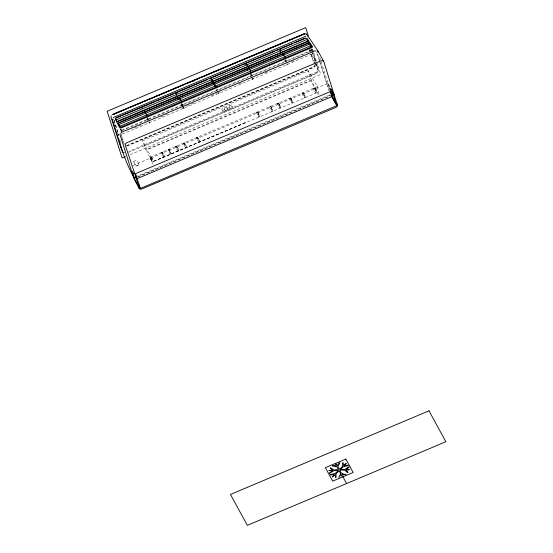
<?xml version="1.0" encoding="UTF-8"?>
<svg xmlns="http://www.w3.org/2000/svg" width="553" height="553" viewBox="0 0 553 553"><rect width="100%" height="100%" fill="white"/><g stroke="black" fill="none" stroke-linecap="round" stroke-linejoin="round"><path stroke-width="0.41" stroke-dasharray="2.77 2.07" d="M314.387 60.139C318.639 60.436 310.993 58.3 315.314 63.284M315.203 59.724L316.171 62.883M316.399 92.213L315.639 93.229L153.146 161.676L152.241 161.773L151.612 161.144L146.842 151.066L146.759 150.181L147.451 149.587L309.95 81.139L310.869 81.049L311.491 81.685L316.261 91.763L315.583 93.028L313.461 88.639L314.484 88.051L316.192 89.386L316.247 92.199M316.468 63.574L317.111 64.86L316.344 65.406L317.892 70.57L316.745 72.077L128.766 151.37M314.318 64.673L314.795 66.367L314.415 66.747L126.423 145.978M315.95 90.187L316.192 89.386L315.41 91.121L315.583 93.028M133.819 161.794L134.22 161.117L136.957 160.315L138.99 164.352L138.927 165.147L135.907 166.163L133.854 161.967M139.038 164.676L136.218 166.121L134.821 164.034M313.461 88.639L314.484 88.051M331.24 90.201C331.627 88.342 329.54 87.104 330.01 89.621M331.095 88.95L330.086 89.178L330.148 89.676M329.885 94.805L137.538 176.041M330.397 95.697L329.996 96.056M330.411 95.358L329.401 95.973M316.751 72.18C320.049 70.943 317.892 67.024 317.111 64.86M317.622 86.475L151.653 156.527L150.858 156.596L142.688 140.787L308.332 70.784L314.159 81.367L317.622 86.475L318.583 95.261L311.256 79.909L308.332 70.784M152.282 158.234L150.81 158.11L151.252 158.863L152.925 159.568L149.946 157.363L150.983 157.08L153.133 161.545L246.292 122.22L153.105 161.469L152.006 161.386L149.946 157.363L150.879 156.962L152.282 158.234L153.105 161.469M331.579 90.028L331.219 89.386L330.563 89.662L329.782 88.487M311.768 50.116L120.837 130.543L120.354 129.049M182.214 105.277L121.128 131.006L120.644 129.492M183.002 104.946L285.272 61.86L285.009 61.383M133.999 128.061L141.16 125.047M160.246 117.008L164.22 115.328M165.015 114.996L167.4 113.987M186.492 105.948L190.467 104.275M191.262 103.936L193.647 102.934M211.142 95.565L216.714 93.215M217.509 92.883L219.894 91.881M238.979 83.835L242.961 82.162M265.226 72.782L269.2 71.109M291.472 61.729L295.447 60.049M126.271 145.716L314.291 66.512L314.671 65.897M127.19 146.054L314.671 67.079L315.397 66.063L314.65 63.657M222.23 110.545L232.156 106.363M128.379 152.4L317.146 72.878C320.588 71.213 315.922 66.809 316.205 64.39M143.932 146.192L317.242 73.183M130.093 154.688L320.685 74.406L316.731 62.102M161.296 152.573L162.623 153.879L163.425 157.121L161.296 152.573L162.202 152.193L163.536 153.499L164.338 156.741L162.202 152.193M168.112 149.704L169.439 151.01L170.241 154.252L168.112 149.704L169.018 149.324L170.352 150.623L171.154 153.872L169.018 149.324M175.578 146.559L176.912 147.865L177.707 151.107L175.578 146.559L176.483 146.179L177.817 147.478L178.619 150.727L176.483 146.179M183.382 143.275L184.709 144.575L185.511 147.824L183.382 143.275L184.287 142.888L185.621 144.195L186.423 147.437L184.287 142.888M196.55 137.725L197.884 139.031L198.686 142.273L196.55 137.725L197.462 137.344L198.79 138.644L199.592 141.893L197.462 137.344M256.647 112.411L257.56 112.024L258.887 113.33L259.689 116.572L258.783 116.959C253.986 109.01 258.928 112.957 258.783 116.959M269.823 106.86L270.728 106.48L272.062 107.78L272.864 111.029L271.952 111.409C267.161 103.459 272.097 107.413 271.952 111.409M277.62 103.577L278.532 103.19L279.859 104.496L280.661 107.738L279.756 108.125C274.959 100.176 279.901 104.123 279.756 108.125M289.731 98.475L290.643 98.088L291.97 99.395L292.772 102.637L291.866 103.024C287.069 95.075 292.012 99.022 291.866 103.024M302.228 93.208L303.134 92.828L304.468 94.128L305.27 97.376L304.357 97.757C299.56 89.807 304.503 93.761 304.357 97.757M161.303 152.732L162.209 152.352M168.119 149.863L169.024 149.476M175.584 146.718L176.49 146.331M183.389 143.427L184.294 143.047M196.557 137.884L197.462 137.497M256.654 112.563L257.56 112.024M269.829 107.012L270.728 106.48M277.627 103.729L278.532 103.19M289.737 98.628L290.643 98.088M302.235 93.367L303.134 92.828M133.079 165.458L327.943 83.372L331.662 90.098M162.623 153.879L163.536 153.499M169.439 151.01L170.352 150.623M176.912 147.865L177.817 147.478M184.709 144.575L185.621 144.195M197.884 139.031L198.79 138.644M257.981 113.711L258.887 113.33M271.15 108.167L272.062 107.78M278.954 104.876L279.859 104.496M291.065 99.775L291.97 99.395M303.556 94.515L304.468 94.128M163.246 155.213L164.158 154.833M170.061 152.345L170.974 151.964M177.527 149.199L178.439 148.819M185.331 145.916L186.243 145.529M198.506 140.365L199.412 139.985M258.604 115.052L259.509 114.665M271.772 109.501L272.684 109.121M279.576 106.211L280.482 105.83M291.687 101.109L292.592 100.729M304.178 95.849L305.09 95.469M137.656 176.746L329.388 95.911L329.153 95.33M137.987 176.967L329.657 96.222M311.339 80.005L145.633 149.946L142.633 140.586M152.04 159.236L151.252 158.863M306.956 36.705L307.482 37.21M124.453 152.683L123.623 152.027M330.086 89.178L330.459 89.704M307.033 36.505L307.364 36.968M311.097 48.892L312.908 51.775M331.275 89.151L331.752 89.966M316.344 65.406L315.611 63.975M285.009 59.821L285.963 61.57L311.996 50.606L311.505 49.086M286.993 63.457L287.567 64.507M286.578 64.252L287.131 65.261M250.647 74.302L251.601 76.044M252.631 77.932L253.205 78.982L252.451 76.639M249.956 74.593L251.677 77.745M251.94 78.222L252.762 79.743M181.26 103.529L182.981 106.681M183.243 107.158L184.073 108.678L183.575 107.137M181.26 105.091L181.522 105.568M146.898 118.003L147.851 119.752M149.151 122.144L149.704 123.153L149.213 121.612M146.898 119.566L147.153 120.042M314.394 88.252L316.122 91.784M303.141 92.98L305.27 97.376M290.65 98.247L292.772 102.637M278.539 103.349L280.661 107.738M270.735 106.632L272.864 111.029M257.567 112.183L259.689 116.572M150.05 157.481L151.757 161.027M120.195 129.305L122.759 133.971L313.814 53.219M284.878 60.083L285.521 61.563M181.813 103.494L182.462 104.973M182.78 105.713L184.073 108.678M147.451 117.969L148.093 119.448M123.685 152.047L124.003 152.994M315.493 62.724L316.703 66.415L315.943 64.107M331.219 89.386L331.378 89.883M314.408 62.931L311.595 54.194M120.962 134.441L124.107 144.209M319.655 57.028L330.272 90.187M319.973 61.784L316.834 51.996M320.228 62.593L329.318 90.941M319.226 60.173L316.357 51.208M319.489 60.989L329.035 90.754M312.521 48.975L316.468 61.279M311.982 48.864L312.3 50.461M312.756 51.263L315.576 60.07M311.311 49.141L312.341 52.348M312.604 53.157L315.182 61.183M311.208 49.397L311.726 51M311.982 51.802L314.809 60.609M310.067 49.459L310.579 51.035M312.169 58.21L313.793 63.249M309.507 49.756L312.3 58.438M309.383 49.521L312.245 58.459M286.067 59.821L287.069 62.945M285.396 59.869L285.894 61.411M251.698 74.296L252.203 75.858M250.786 73.57L251.525 75.885M229.177 105.851L230.179 108.962M226.695 106.895L227.698 110.012M224.214 107.939L225.216 111.056M217.281 89.434L218.02 91.75M218.269 92.524L218.767 94.065M216.313 89.206L217.315 92.33M182.587 104.054L183.326 106.363M181.619 103.819L182.124 105.381M182.372 106.162L183.126 108.506M148.218 118.529L148.964 120.837M147.257 118.294L148.764 122.98M120.907 128.987L121.653 131.331M120.872 129.347L121.619 131.655M124.259 144.229L121.072 134.199M114.132 120.402L118.943 135.409M114.056 120.264L118.895 135.43M114.858 124.598L115.632 127.01M117.436 132.63L118.466 135.844M119.503 139.052L120.533 142.266M120.208 141.796L120.976 144.188M113.593 118.805L114.077 120.423M327.943 83.372L329.775 89.614M150.858 156.596L152.828 165.084M133.798 161.642L133.874 162.126M315.701 88.646L315.41 91.121L314.809 89.773L315.701 88.646M231.659 104.8L221.732 108.982L222.735 112.1L232.661 107.918L231.659 104.8"/><path stroke-width="0.83" d="M307.143 39.443L116.178 119.89M117.077 121.342L117.36 121.805L308.228 41.406L308.014 40.894M310.779 46.811L309.811 44.012L118.916 124.556M119.883 126.271L310.786 45.719L311.021 46.245M120.658 133.384L121.653 132.271L314.857 50.883L316.116 50.862M250.779 73.3C252.12 72.616 245.898 62.033 245.477 64.404M285.141 58.825L285.562 58.259L282.79 53.392M119.87 134.13L133.826 178.391L139.328 188.739L141.015 189.306L335.726 107.482L337.164 106.459L337.724 105.167L336.514 102.927L336.673 103.418L336.017 103.701L333.86 99.554L336.017 103.701M111.208 115.743L111.008 117.16L120.091 145.328M113.192 117.568L305.657 36.277M181.114 102.16L181.923 102.305M115.743 118.245L115.321 119.123L119.593 127.833L120.934 128.061L312.39 47.323L312.48 46.583L306.95 38.399L305.539 38.275M136.245 178.156L135.734 177.015L139.328 188.739M337.047 104.088L323.809 61.577L318.051 51.208L317.298 50.669M334.019 100.045L334.676 99.761M112.895 114.333L303.756 33.933L305.913 33.774L307.731 35.786M112.93 114.485L303.749 34.12M112.93 114.651L128.033 108.291M129.623 107.621L142.342 102.264M143.932 101.593L146.317 100.584M147.907 99.92L180.499 86.185M182.089 85.521L184.474 84.512M186.064 83.842L198.783 78.485M200.373 77.814L236.933 62.413M238.523 61.742L240.908 60.74M242.497 60.07L293.373 38.641M294.963 37.97L297.348 36.968M298.938 36.298L304.005 34.196M191.746 81.72L194.131 80.717M115.971 117.803L305.456 37.984M116.047 118.093L120.824 116.082M122.42 115.411L155.061 101.662M156.651 100.992L173.372 93.948M174.969 93.277L207.61 79.528M209.2 78.858L225.921 71.814M227.511 71.143L229.903 70.134M231.493 69.464L240.251 65.772M241.848 65.102L274.488 51.353M276.078 50.682L278.47 49.673M280.06 49.003L292.8 43.639M294.396 42.968L304.744 38.606M117.098 121.425L142.985 110.524M143.766 110.192L177.354 96.042M178.135 95.717L308.028 40.998M309.307 42.394L117.651 123.132L117.913 123.513L309.507 42.802L309.286 42.305M120.637 127.328L311.512 46.922M125.331 156.699L122.151 158.034L107.144 111.277L305.671 27.65L309.092 38.316M136.992 178.709L331.835 96.637L330.231 91.176M140.351 188.442L336.784 105.699L332.077 90.851L135.54 173.635L140.351 188.442L139.114 186.174M331.067 90.782L333.065 94.425L333.722 94.155L334.088 94.812M138.727 186.243L139.391 185.967L139.543 186.458L138.886 186.734L138.727 186.243L139.086 186.914M136.086 177.679L125.275 145.204L125.483 143.918L126.665 142.757L320.781 60.934L322.454 60.65L323.616 61.217M132.651 171.527L132.298 171.478L132.796 172.183M133.985 177.589C123.782 159.686 118.674 138.623 112.155 119.075M216.61 87.692L215.808 87.637L210.893 78.685L211.426 78.637L216.368 87.167M147.554 116.787L146.752 116.731M116.158 119.766L116.448 120.271M118.888 124.432L119.669 126.457M119.863 126.146L120.153 126.651M123.07 152.58L121.231 148.764M306.666 34.3L306.3 33.961M309.397 38.122L317.346 50.019L318.093 52.113M280.523 49.576L279.832 49.818L280.876 53.143M176.787 93.346L176.075 93.575L178.266 99.595M142.418 107.821L141.713 108.049M179.131 97.3L181.674 101.78M144.762 111.775L147.312 116.254M333.577 93.671L333.943 94.335M331.323 91.031L333.065 94.425M331.835 96.637L336.784 105.699M247.025 69.222L247.654 70.369M342.929 476.817L346.593 483.536M135.755 175.75L136.55 177.209L136.391 176.732M138.596 184.502L139.391 185.967M138.354 184.267L139.543 186.458M138.886 186.734L139.238 187.412M136.045 181.875L135.084 179.863M333.335 98.793L332.263 96.471M282.3 54.159L282.942 55.639M179.241 97.57L179.884 99.049M332.035 95.89L333.653 99.381L333.507 98.918M332.242 96.201L330.473 91.086M134.78 179.061L132.976 173.504M332.07 95.731L330.514 90.851M133.75 173.366L133.909 173.842L133.411 172.709M311.311 47.378L310.786 45.719M310.565 46.376L309.811 44.012M307.316 39.871L308.754 44.364M136.743 182.587L136.895 183.078M120.436 145.681L121.39 148.688L120.45 145.722M340.627 473.465L338.851 477.529L341.146 474.474C341.56 477.806 344.733 476.582 342.017 474.142L345.729 474.716L346.067 474.184C342.57 475.884 335.975 468.432 343.641 470.202A3.615 2.454 -17.8 0 0 343.973 470.188L344.699 470.195L347.395 472.435L348.148 472.393L345.95 470.133C346.71 469.829 350.001 470.409 349.275 469.283L346.06 469.4L349.185 467.174L348.929 466.753L344.747 469.49L340.185 469.732L343.461 466.628L348.238 465.64L347.878 465.135L344.208 465.861L346.206 463.829L346.15 463.296L343.544 465.439L343.178 462.861L342.328 462.868L342.563 466.379L339.549 469.331L337.883 466.538L339.839 462.75L339.065 462.93L337.551 465.474L335.747 463.566L335.422 463.974L336.48 465.923L333.1 465.488L332.394 465.868L336.977 466.891L338.471 469.573L333.839 469.995L330.521 467.707L330.376 468.253L332.443 470.119L328.904 470.658L332.457 470.797L329.318 473.34L333.763 470.727L338.36 470.506L335.325 473.458L330.411 474.495L330.473 475.075C335.242 474.433 334.62 473.43 332.45 476.893L335.111 474.723L335.394 477.481L336.093 477.481L336.01 473.797L339.141 470.803L340.627 473.465M428.997 410.824L230.47 494.451L247.329 525.35L445.856 441.723L428.997 410.824M345.832 459.073L325.364 467.693L332.692 481.131L353.16 472.511L345.832 459.073M304.634 33.892L304.212 33.961L304.71 33.885"/></g></svg>
